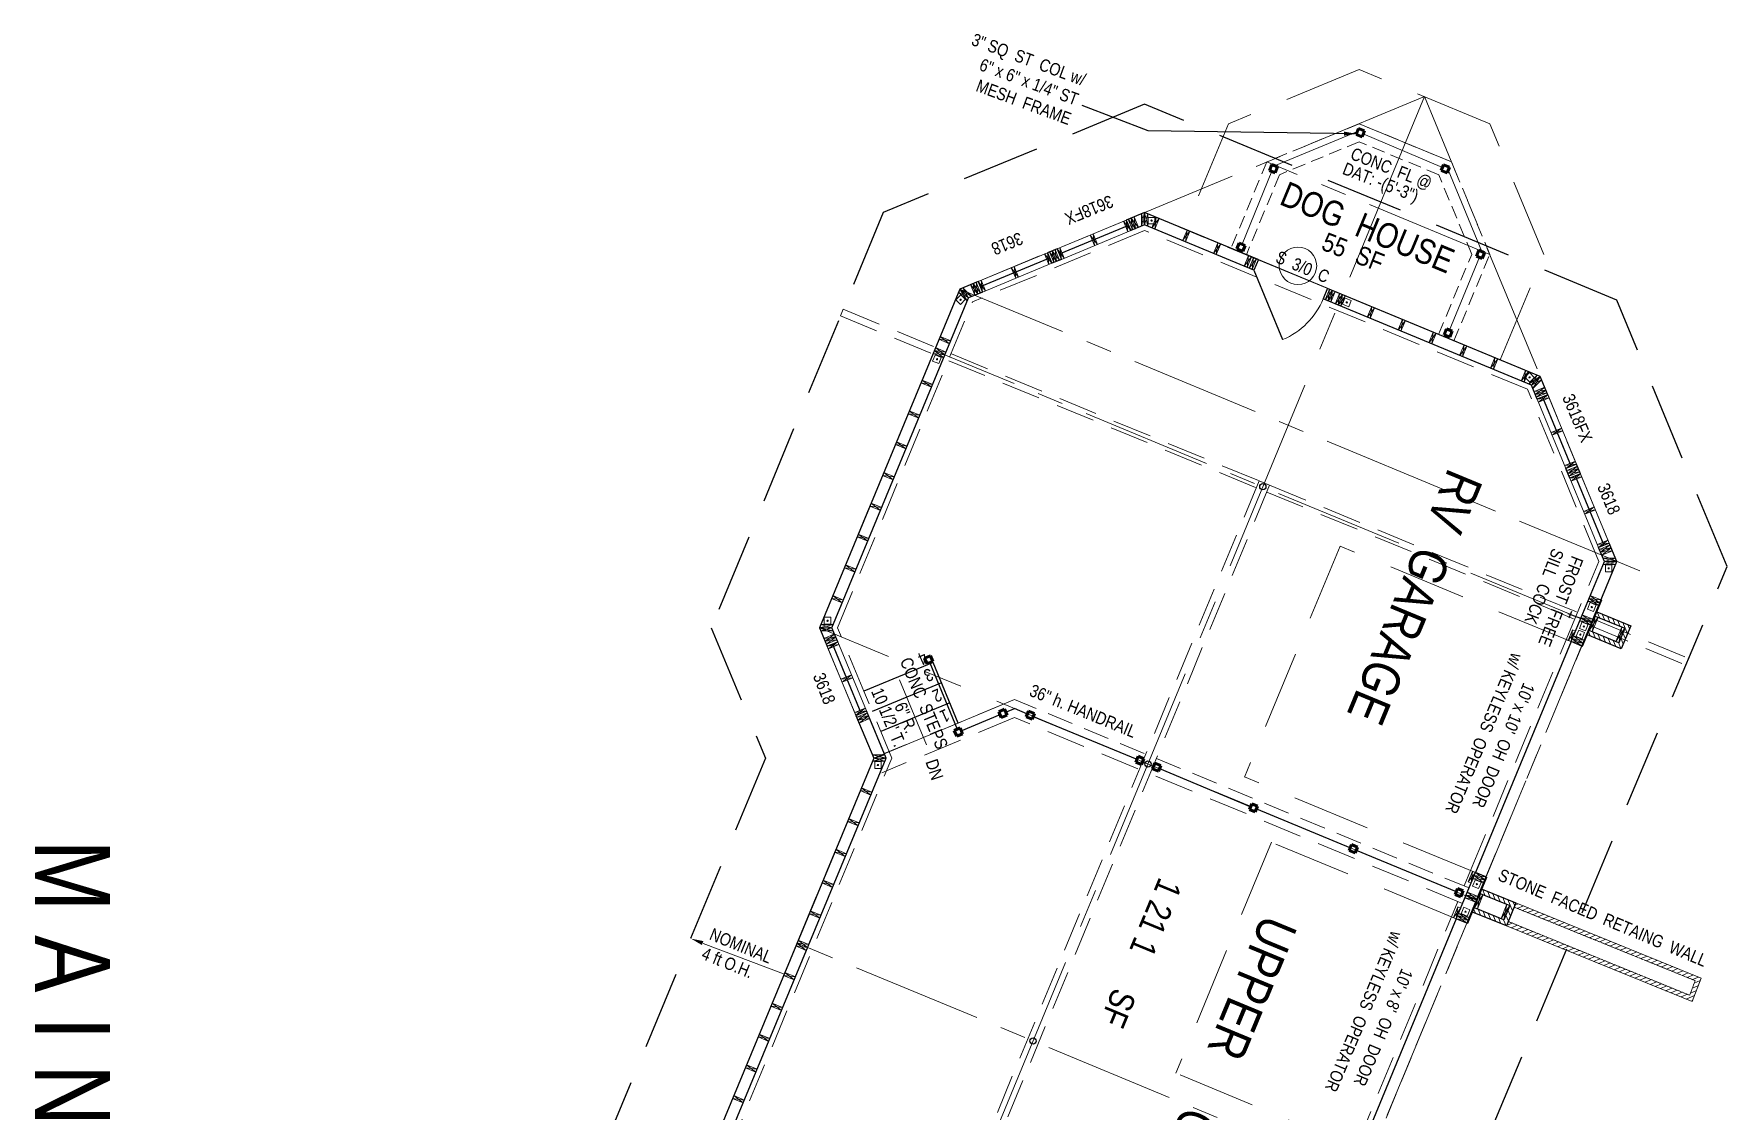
# Model space of a CAD drawing. Header units: inches. Extents: x -10188 to 9179, y -281 to 6710.
# Drawn here: x 2734 to 3547, y 3029 to 3546 of the extents above; entities that cross this region are included whole.
import ezdxf

# ---------------------------------------------------------------- set-up
doc = ezdxf.new("R2010")
doc.units = ezdxf.units.IN
doc.header["$MEASUREMENT"] = 0
doc.linetypes.add('CENTER', pattern=[2, 1.25, -0.25, 0.25, -0.25])
doc.linetypes.add('HIDDEN', pattern=[0.375, 0.25, -0.125])
for name, color, linetype in [('CONC', 7, 'Continuous'), ('LLPLUMBING', 102, 'Continuous'), ('LLTEXT', 7, 'Continuous'), ('STAIRS', 7, 'Continuous'), ('TEXT', 250, 'Continuous'), ('WALLS', 5, 'Continuous')]:
    doc.layers.add(name, color=color, linetype=linetype)
for name, color, linetype, lineweight in [('CONCRETE', 7, 'Continuous', 20), ('DOORS', 7, 'Continuous', 30), ('FOUNDATION', 7, 'HIDDEN', 20), ('GRID', 1, 'CENTER', 20), ('MASONRY', 16, 'HIDDEN', 30), ('PLUMBING', 7, 'Continuous', 20), ('ROOF BEAMS', 3, 'HIDDEN', 30), ('ROOFLINE', 7, 'HIDDEN', 30), ('STEEL', 5, 'Continuous', 9), ('WALL FRAMING', 7, 'Continuous', 30), ('WINDOWS', 5, 'Continuous', 30)]:
    doc.layers.add(name, color=color, linetype=linetype, lineweight=lineweight)
doc.styles.add('ARCHENT', font='technical.ttf', dxfattribs={"height": 6})
doc.styles.add('ARCHENTLTD', font='technical.ttf', dxfattribs={"height": 0.1875})
doc.dimstyles.new('ARCHENT', dxfattribs={"dimtxt": 6, "dimasz": 6, "dimexe": 9, "dimexo": 3, "dimgap": 1, "dimtad": 0, "dimtoh": 1, "dimdec": 3, "dimzin": 0, "dimdsep": 46, "dimlunit": 4, "dimtxsty": 'ARCHENTLTD', "dimcen": 6, "dimaunit": 1, "dimadec": 0, "dimazin": 0, "dimtfac": 1, "dimtdec": 3, "dimtofl": 0, "dimtmove": 0, "dimatfit": 3, "dimfxl": 1, "dimfrac": 2, "dimtolj": 1, "dimtzin": 0, "dimarcsym": 0})
doc.dimstyles.new('ARCHENTLTD', dxfattribs={"dimscale": 0.05, "dimtxt": 0.1875, "dimasz": 3, "dimexe": 9, "dimexo": 1, "dimgap": 2.5, "dimtad": 0, "dimdec": 1, "dimzin": 1, "dimdsep": 46, "dimlunit": 4, "dimtxsty": 'ARCHENTLTD', "dimblk": 'ARCHTICK', "dimcen": 6, "dimclrd": 256, "dimclre": 256, "dimclrt": 256, "dimaunit": 1, "dimadec": 0, "dimazin": 0, "dimtfac": 1, "dimtdec": 1, "dimtofl": 0, "dimtmove": 1, "dimatfit": 3, "dimldrblk": 'ARCHTICK', "dimfxl": 1, "dimfrac": 2, "dimtolj": 1, "dimtzin": 0, "dimlwd": 9, "dimlwe": 9, "dimarcsym": 0})
pattern_1 = [(22.5, (-807.9023, 15405.8769), (-0.71753144, 1.73227412), [])]

# ---------------------------------------------------------------- blocks, each defined once
blk = doc.blocks.new('_ArchTick')
at = {"color": 0, "linetype": 'ByBlock', "const_width": 0.15}
blk.add_lwpolyline([(-0.5, -0.5), (0.5, 0.5)], dxfattribs=at)

msp = doc.modelspace()

# ---------------------------------------------------------------- hatches: boundary and pattern name
at = {"layer": 'MASONRY', "lineweight": 9, "ltscale": 75}
h = msp.add_hatch(dxfattribs=at)
h.set_pattern_fill('ANSI31', color=256, scale=15, angle=292.5, style=0)
h.set_pattern_definition([(112.555994, (15342.0775, 10212.9072), (1.73157207, 0.719224), [])])
h.paths.add_polyline_path([(3483.95, 3266.02), (3483.95, 3268.45), (3500.67, 3261.65), (3496.11, 3250.55), (3479.41, 3257.42), (3481.13, 3259.14), (3494.88, 3253.49), (3497.73, 3260.42)])
h = msp.add_hatch(dxfattribs=at)
h.set_pattern_fill('ANSI31', color=256, scale=15, angle=292.5, style=0)
h.set_pattern_definition([(112.555994, (15286.9375, 10079.8796), (1.73157207, 0.719224), [])])
h.paths.add_polyline_path([(3428.81, 3132.99), (3428.81, 3135.42), (3445.53, 3128.63), (3440.97, 3117.53), (3424.27, 3124.39), (3425.99, 3126.12), (3439.74, 3120.46), (3442.59, 3127.39)])
at = {"layer": 'MASONRY', "linetype": 'Continuous', "lineweight": 9, "ltscale": 150}
h = msp.add_hatch(dxfattribs=at)
h.set_pattern_fill('ANSI31', color=256, scale=15, angle=337.5, style=0)
h.set_pattern_definition(pattern_1)
h.paths.add_polyline_path([(3473.51, 3114.83), (3474.38, 3116.91), (3445.53, 3128.63), (3444.68, 3126.55)])
h.paths.add_polyline_path([(3469.74, 3105.83), (3470.63, 3107.97), (3441.85, 3119.67), (3440.97, 3117.53)])
h = msp.add_hatch(dxfattribs=at)
h.set_pattern_fill('ANSI31', color=256, scale=15, angle=337.5, style=0)
h.set_pattern_definition(pattern_1)
h.paths.add_polyline_path([(3531.58, 3091.25), (3528.93, 3084.26), (3470.63, 3107.97), (3469.74, 3105.83), (3530.19, 3081.24), (3534.47, 3092.5), (3474.38, 3116.91), (3473.51, 3114.83)])
at = {"layer": 'WALL FRAMING', "lineweight": 9, "ltscale": 150}
for points in [[(3270.58, 3455.79, 1), (3270.58, 3456.41, 1)], [(3178.91, 3417.83, 1), (3178.91, 3418.46, 1)], [(3364, 3416.95, 1), (3364.58, 3416.72, 1)], [(3167.57, 3389.24, 1), (3167.57, 3389.87, 1)], [(3452.1, 3380.55, 1), (3452.1, 3381.18, 1)], [(3490.04, 3288.88, 1), (3490.04, 3289.5, 1)], [(3481.92, 3270.3, 1), (3481.92, 3270.93, 1)], [(3115.03, 3263.73, 1), (3115.03, 3264.35, 1)], [(3478.1, 3260.97, 1), (3478.1, 3261.6, 1)], [(3476.44, 3257.09, 1), (3476.44, 3257.71, 1)], [(3139.23, 3194.47, 1), (3139.23, 3195.09, 1)], [(3426.78, 3137.28, 1), (3426.78, 3137.91, 1)], [(3421.3, 3124.06, 1), (3421.3, 3124.68, 1)]]:
    msp.add_hatch(color=256, dxfattribs=at).paths.add_polyline_path(points)

# ---------------------------------------------------------------- linework, layer by layer
at = {"layer": 'DOORS', "ltscale": 50}
msp.add_line((3319.74, 3432.28), (3333.52, 3399.03), dxfattribs=at)
at = {"layer": 'DOORS', "lineweight": 9, "ltscale": 50}
msp.add_line((3321.85, 3437.39), (3355.11, 3423.62), dxfattribs=at)
at = {"layer": 'DOORS', "linetype": 'HIDDEN', "lineweight": 9, "ltscale": 150}
for p, q in [((3361.13, 3299.89), (3315.23, 3189.02)), ((3472, 3253.99), (3361.13, 3299.89)), ((3426.05, 3143.13), (3315.18, 3189.04)), ((3328.17, 3157.68), (3282.23, 3046.87)), ((3416.86, 3120.96), (3328.17, 3157.68)), ((3370.93, 3010.14), (3282.23, 3046.87))]:
    msp.add_line(p, q, dxfattribs=at)
at = {"layer": 'DOORS', "linetype": 'Continuous', "ltscale": 150}
for p, q in [((3472, 3253.99), (3426.05, 3143.13)), ((3416.86, 3120.96), (3370.91, 3010.11))]:
    msp.add_line(p, q, dxfattribs=at)
at = {"layer": 'DOORS', "color": 7, "linetype": 'Continuous', "lineweight": 20, "ltscale": 7.5}
msp.add_circle((3340.87, 3434.39), 9, dxfattribs=at)
at = {"layer": 'DOORS', "lineweight": 9, "ltscale": 50}
msp.add_arc((3319.74, 3432.28), 36, 292.50934, 337.50934, dxfattribs=at)
at = {"layer": 'FOUNDATION', "ltscale": 25}
for p, q in [((3370.24, 3502.63), (3325.89, 3484.26)), ((3414.58, 3484.26), (3370.24, 3502.63)), ((3370.24, 3493.97), (3332.01, 3478.14)), ((3408.46, 3478.14), (3370.24, 3493.97)), ((3325.89, 3484.26), (3308.72, 3442.81)), ((3432.95, 3439.91), (3414.58, 3484.26)), ((3332.01, 3478.14), (3316.11, 3439.74)), ((3424.29, 3439.91), (3408.46, 3478.14)), ((3408.38, 3401.49), (3424.29, 3439.91)), ((3415.77, 3398.43), (3432.95, 3439.91))]:
    msp.add_line(p, q, dxfattribs=at)
at = {"layer": 'FOUNDATION', "lineweight": 20, "ltscale": 75}
for p, q in [((3267.24, 3451.34), (3184.65, 3417.15)), ((3451.08, 3375.13), (3267.24, 3451.34)), ((3119.79, 3260.67), (3184.65, 3417.15)), ((3485.27, 3292.53), (3451.08, 3375.13)), ((3469.69, 3254.94), (3485.27, 3292.53)), ((3132.46, 3230.23), (3119.79, 3260.67)), ((3056.05, 2981.54), (3145.83, 3198.12)), ((3423.74, 3144.09), (3420.68, 3136.7)), ((3423.95, 3138.05), (3422.56, 3138.63)), ((3426.05, 3143.13), (3423.74, 3144.09)), ((3426.05, 3143.13), (3423.74, 3144.09)), ((3414.55, 3121.92), (3417.62, 3129.31)), ((3416.86, 3120.96), (3414.55, 3121.92)), ((3416.88, 3121.01), (3414.57, 3121.97))]:
    msp.add_line(p, q, dxfattribs=at)
at = {"layer": 'FOUNDATION', "linetype": 'HIDDEN', "lineweight": 9, "ltscale": 75}
for p, q in [((3423.74, 3144.09), (3469.69, 3254.94)), ((3145.83, 3198.12), (3132.46, 3230.23)), ((3204.77, 3217.53), (3141.14, 3191.05)), ((3419.93, 3128.35), (3204.77, 3217.53)), ((3368.6, 3011.06), (3414.55, 3121.92))]:
    msp.add_line(p, q, dxfattribs=at)
at = {"layer": 'FOUNDATION', "lineweight": 20, "ltscale": 50}
for p, q in [((3431.14, 3141.03), (3477.08, 3251.88)), ((3376, 3008), (3421.94, 3118.85))]:
    msp.add_line(p, q, dxfattribs=at)
at = {"layer": 'FOUNDATION', "lineweight": 9, "ltscale": 75}
msp.add_line((3472, 3253.99), (3469.69, 3254.94), dxfattribs=at)
at = {"layer": 'FOUNDATION', "ltscale": 75}
msp.add_line((3204.77, 3226.2), (3142.24, 3200.23), dxfattribs=at)
at = {"layer": 'FOUNDATION', "ltscale": 50}
msp.add_line((3422.99, 3135.74), (3204.77, 3226.2), dxfattribs=at)
at = {"layer": 'FOUNDATION', "lineweight": 20, "ltscale": 1.5}
for p, q in [((3444.68, 3126.55), (3531.58, 3091.25)), ((3528.93, 3084.26), (3441.85, 3119.67)), ((3531.58, 3091.25), (3528.93, 3084.26))]:
    msp.add_line(p, q, dxfattribs=at)
at = {"layer": 'FOUNDATION', "color": 7, "linetype": 'Continuous', "lineweight": 9, "ltscale": 25}
msp.add_solid([(3054.69, 3108.36), (3049.45, 3111.44), (3055.41, 3110.23)], dxfattribs=at)
at = {"layer": 'GRID', "ltscale": 75}
for p, q in [((3401.6, 3515.61), (3158.57, 2929.25)), ((3421.46, 3132.05), (3111.13, 3260.68)), ((3199.49, 3224.05), (3137.16, 3198.12))]:
    msp.add_line(p, q, dxfattribs=at)
at = {"layer": 'GRID', "ltscale": 50}
for p, q in [((3401.6, 3515.61), (3178.52, 3423.27)), ((3493.93, 3292.53), (3401.6, 3515.61)), ((3111.13, 3260.68), (3178.53, 3423.28)), ((3307.17, 2841.95), (3493.93, 3292.53)), ((3137.16, 3198.12), (3111.13, 3260.68)), ((3047.39, 2981.54), (3137.16, 3198.12)), ((3417.35, 3107.77), (3421.95, 3118.86)), ((3412.76, 3096.68), (3417.35, 3107.77))]:
    msp.add_line(p, q, dxfattribs=at)
at = {"layer": 'GRID', "linetype": 'CENTER', "lineweight": 20, "ltscale": 50}
for p, q in [((3414.58, 3484.25), (3370.24, 3502.63)), ((3432.94, 3439.89), (3325.88, 3484.27)), ((3457.23, 3381.2), (3267.19, 3459.97)), ((3505.02, 3287.93), (3178.53, 3423.26)), ((3481.68, 3262.97), (3166.27, 3393.7)), ((3426.54, 3129.94), (3421.46, 3132.05)), ((3371.4, 2996.91), (3100.34, 3109.27))]:
    msp.add_line(p, q, dxfattribs=at)
at = {"layer": 'LLPLUMBING', "color": 5, "linetype": 'Continuous', "lineweight": 30, "ltscale": 25}
for p, q in [((3472.2, 3268.41), (3470.9, 3265.34)), ((3476.6, 3265.07), (3470.54, 3267.28))]:
    msp.add_line(p, q, dxfattribs=at)
at = {"layer": 'MASONRY', "linetype": 'Continuous', "lineweight": 30, "ltscale": 1.5}
for p, q in [((3484.41, 3268.26), (3500.67, 3261.65)), ((3500.67, 3261.65), (3496.11, 3250.55)), ((3496.11, 3250.55), (3479.85, 3257.24)), ((3429.27, 3135.23), (3445.53, 3128.63)), ((3440.97, 3117.53), (3424.71, 3124.21)), ((3445.53, 3128.63), (3440.97, 3117.53))]:
    msp.add_line(p, q, dxfattribs=at)
at = {"layer": 'MASONRY', "linetype": 'Continuous', "lineweight": 20, "ltscale": 1.5}
for p, q in [((3445.53, 3128.63), (3534.47, 3092.5)), ((3530.19, 3081.24), (3440.97, 3117.53)), ((3534.47, 3092.5), (3530.19, 3081.24))]:
    msp.add_line(p, q, dxfattribs=at)
at = {"layer": 'ROOF BEAMS', "color": 3, "lineweight": 20, "ltscale": 75}
for p, q in [((3121.21, 3410.34), (3320.83, 3327.92)), ((3122.54, 3413.58), (3322.17, 3331.15)), ((3322.17, 3331.15), (3327.25, 3329.06)), ((3325.91, 3325.82), (3527.11, 3242.75)), ((3327.25, 3329.06), (3528.46, 3245.98)), ((3528.46, 3245.98), (3527.11, 3242.75))]:
    msp.add_line(p, q, dxfattribs=at)
at = {"layer": 'ROOF BEAMS', "lineweight": 20, "ltscale": 75}
for p, q in [((3322.17, 3331.15), (3155.17, 2928.23)), ((3327.25, 3329.06), (3160.25, 2926.12))]:
    msp.add_line(p, q, dxfattribs=at)
at = {"layer": 'ROOFLINE', "lineweight": 20, "ltscale": 150}
for p, q in [((3370.24, 3528.61), (3307.52, 3502.63)), ((3432.95, 3502.63), (3370.24, 3528.61)), ((3307.52, 3502.63), (3286.55, 3451.99)), ((3458.93, 3439.91), (3432.95, 3502.63)), ((3437.94, 3389.25), (3458.93, 3439.91))]:
    msp.add_line(p, q, dxfattribs=at)
at = {"layer": 'ROOFLINE', "linetype": 'HIDDEN', "ltscale": 150}
for p, q in [((3267.26, 3511.95), (3141.79, 3460.02)), ((3493.96, 3417.98), (3267.26, 3511.95)), ((3141.79, 3460.02), (3059.16, 3260.64)), ((3546.92, 3290.02), (3493.96, 3417.98)), ((3346.83, 2812.51), (3546.92, 3290.02)), ((3059.16, 3260.64), (3085.19, 3198.08)), ((3085.19, 3198.08), (2995.44, 2981.56))]:
    msp.add_line(p, q, dxfattribs=at)
at = {"layer": 'STAIRS', "color": 7, "linetype": 'Continuous', "ltscale": 25}
for p, q in [((3165.76, 3243.99), (3132.46, 3230.23)), ((3169.77, 3234.28), (3136.5, 3220.53)), ((3173.78, 3224.58), (3140.53, 3210.84))]:
    msp.add_line(p, q, dxfattribs=at)
at = {"layer": 'STAIRS', "color": 7, "linetype": 'Continuous', "ltscale": 50}
msp.add_line((3177.73, 3214.87), (3165.76, 3243.99), dxfattribs=at)
at = {"layer": 'STEEL', "linetype": 'Continuous', "lineweight": 20, "ltscale": 90}
for p, q in [((3369.43, 3498.88), (3329.65, 3482.45)), ((3410.24, 3481.56), (3372.21, 3497.76)), ((3328.25, 3479.78), (3314.1, 3444.76)), ((3429.1, 3441.27), (3413.02, 3480.43)), ((3413.54, 3403.21), (3427.98, 3438.49))]:
    msp.add_line(p, q, dxfattribs=at)
at = {"layer": 'STEEL', "linetype": 'Continuous', "lineweight": 60, "ltscale": 90}
for p, q in [((3369.99, 3500.27), (3368.87, 3497.49)), ((3368.87, 3497.49), (3371.65, 3496.36)), ((3372.77, 3499.15), (3369.99, 3500.27)), ((3371.65, 3496.36), (3372.77, 3499.15)), ((3328.26, 3483.01), (3327.13, 3480.23)), ((3327.13, 3480.23), (3329.92, 3479.11)), ((3331.04, 3481.89), (3328.26, 3483.01)), ((3329.92, 3479.11), (3331.04, 3481.89)), ((3410.8, 3482.95), (3409.68, 3480.16)), ((3409.68, 3480.16), (3412.46, 3479.04)), ((3413.58, 3481.82), (3410.8, 3482.95)), ((3412.46, 3479.04), (3413.58, 3481.82)), ((3312.71, 3445.32), (3311.58, 3442.54)), ((3311.58, 3442.54), (3314.36, 3441.41)), ((3315.49, 3444.2), (3312.71, 3445.32)), ((3314.36, 3441.41), (3315.49, 3444.2)), ((3427.71, 3441.84), (3426.59, 3439.05)), ((3426.59, 3439.05), (3429.37, 3437.93)), ((3430.49, 3440.71), (3427.71, 3441.84)), ((3429.37, 3437.93), (3430.49, 3440.71)), ((3412.14, 3404.12), (3411.02, 3401.34)), ((3411.02, 3401.34), (3413.8, 3400.22)), ((3414.93, 3403), (3412.14, 3404.12)), ((3413.8, 3400.22), (3414.93, 3403)), ((3164.4, 3247.24), (3161.63, 3246.07)), ((3161.63, 3246.07), (3162.81, 3243.31)), ((3162.81, 3243.31), (3165.57, 3244.48)), ((3165.57, 3244.48), (3164.4, 3247.24)), ((3200.04, 3221.54), (3197.28, 3220.37)), ((3197.28, 3220.37), (3198.45, 3217.61)), ((3201.21, 3218.78), (3200.04, 3221.54)), ((3211.55, 3220.65), (3210.43, 3217.87)), ((3211.55, 3220.65), (3210.43, 3217.87)), ((3214.33, 3219.53), (3211.55, 3220.65)), ((3214.33, 3219.53), (3211.55, 3220.65)), ((3213.21, 3216.74), (3214.33, 3219.53)), ((3213.21, 3216.74), (3214.33, 3219.53)), ((3178.64, 3212.58), (3175.88, 3211.4)), ((3175.88, 3211.4), (3177.05, 3208.64)), ((3179.82, 3209.81), (3178.64, 3212.58)), ((3198.45, 3217.61), (3201.21, 3218.78)), ((3210.43, 3217.87), (3213.21, 3216.74)), ((3210.43, 3217.87), (3213.21, 3216.74)), ((3177.05, 3208.64), (3179.82, 3209.81)), ((3264.08, 3198.95), (3262.96, 3196.17)), ((3264.08, 3198.95), (3262.96, 3196.17)), ((3262.96, 3196.17), (3265.74, 3195.04)), ((3262.96, 3196.17), (3265.74, 3195.04)), ((3266.86, 3197.82), (3264.08, 3198.95)), ((3266.86, 3197.82), (3264.08, 3198.95)), ((3265.74, 3195.04), (3266.86, 3197.82)), ((3265.74, 3195.04), (3266.86, 3197.82)), ((3272.2, 3195.66), (3271.08, 3192.87)), ((3272.2, 3195.66), (3271.08, 3192.87)), ((3274.99, 3194.53), (3272.2, 3195.66)), ((3274.99, 3194.53), (3272.2, 3195.66)), ((3271.08, 3192.87), (3273.86, 3191.75)), ((3271.08, 3192.87), (3273.86, 3191.75)), ((3273.86, 3191.75), (3274.99, 3194.53)), ((3273.86, 3191.75), (3274.99, 3194.53)), ((3318.73, 3176.13), (3317.6, 3173.35)), ((3318.73, 3176.13), (3317.6, 3173.35)), ((3317.6, 3173.35), (3320.39, 3172.23)), ((3317.6, 3173.35), (3320.39, 3172.23)), ((3321.51, 3175.01), (3318.73, 3176.13)), ((3321.51, 3175.01), (3318.73, 3176.13)), ((3320.39, 3172.23), (3321.51, 3175.01)), ((3320.39, 3172.23), (3321.51, 3175.01)), ((3366.65, 3156.54), (3365.53, 3153.76)), ((3366.65, 3156.54), (3365.53, 3153.76)), ((3369.43, 3155.41), (3366.65, 3156.54)), ((3369.43, 3155.41), (3366.65, 3156.54)), ((3368.31, 3152.63), (3369.43, 3155.41)), ((3368.31, 3152.63), (3369.43, 3155.41)), ((3365.53, 3153.76), (3368.31, 3152.63)), ((3365.53, 3153.76), (3368.31, 3152.63)), ((3417.41, 3135.45), (3416.28, 3132.67)), ((3417.41, 3135.45), (3416.28, 3132.67)), ((3416.28, 3132.67), (3419.06, 3131.55)), ((3416.28, 3132.67), (3419.06, 3131.55)), ((3420.19, 3134.33), (3417.41, 3135.45)), ((3420.19, 3134.33), (3417.41, 3135.45)), ((3419.06, 3131.55), (3420.19, 3134.33)), ((3419.06, 3131.55), (3420.19, 3134.33))]:
    msp.add_line(p, q, dxfattribs=at)
at = {"layer": 'STEEL', "color": 5, "lineweight": 25, "ltscale": 150}
for p, q in [((3164.19, 3243.9), (3177.26, 3211.99)), ((3200.63, 3220.16), (3204.73, 3221.88)), ((3210.99, 3219.26), (3204.73, 3221.88)), ((3179.23, 3211.2), (3197.87, 3218.99)), ((3213.77, 3218.13), (3263.51, 3197.52)), ((3274.42, 3193.14), (3318.17, 3174.74)), ((3320.98, 3173.7), (3366.04, 3155.02)), ((3368.81, 3153.87), (3416.84, 3134.06))]:
    msp.add_line(p, q, dxfattribs=at)
at = {"layer": 'STEEL', "lineweight": 30, "ltscale": 75}
for centre in [(3323.99, 3328.37), (3268.85, 3195.3), (3213.67, 3062.29)]:
    msp.add_circle(centre, 1.5, dxfattribs=at)
at = {"layer": 'WALL FRAMING', "linetype": 'HIDDEN', "lineweight": 20, "ltscale": 25}
for p, q in [((3257.07, 3455.79), (3259.17, 3450.71)), ((3241.13, 3449.19), (3243.24, 3444.11)), ((3242.52, 3449.76), (3244.62, 3444.68)), ((3219.19, 3440.11), (3221.29, 3435.03)), ((3226.58, 3443.17), (3228.68, 3438.08)), ((3203.25, 3433.51), (3205.35, 3428.43)), ((3204.64, 3434.08), (3206.74, 3429)), ((3188.7, 3427.49), (3190.8, 3422.4)), ((3461.42, 3371.08), (3456.34, 3368.97)), ((3467.44, 3356.52), (3462.36, 3354.42)), ((3468.02, 3355.14), (3462.94, 3353.04)), ((3474.04, 3340.59), (3468.96, 3338.48)), ((3477.1, 3333.19), (3472.02, 3331.09)), ((3483.12, 3318.64), (3478.04, 3316.54)), ((3483.7, 3317.26), (3478.62, 3315.15)), ((3489.72, 3302.7), (3484.64, 3300.6)), ((3115.4, 3250.48), (3120.48, 3252.59)), ((3121.44, 3235.94), (3126.52, 3238.04)), ((3122.01, 3234.55), (3127.09, 3236.66)), ((3128.06, 3220.01), (3133.14, 3222.12))]:
    msp.add_line(p, q, dxfattribs=at)
at = {"layer": 'WALL FRAMING', "linetype": 'HIDDEN', "lineweight": 9, "ltscale": 25}
for p, q in [((3260.56, 3451.28), (3257.07, 3455.79)), ((3258.46, 3456.36), (3259.17, 3450.7)), ((3244.62, 3444.68), (3241.13, 3449.19)), ((3242.52, 3449.76), (3243.24, 3444.11)), ((3222.68, 3435.6), (3219.19, 3440.11)), ((3220.57, 3440.68), (3221.29, 3435.02)), ((3228.68, 3438.08), (3225.19, 3442.59)), ((3226.58, 3443.17), (3227.3, 3437.51)), ((3206.74, 3429), (3203.25, 3433.51)), ((3204.64, 3434.08), (3205.35, 3428.43)), ((3190.8, 3422.4), (3187.31, 3426.91)), ((3188.7, 3427.48), (3189.41, 3421.83)), ((3461.42, 3371.08), (3455.76, 3370.36)), ((3456.34, 3368.97), (3460.85, 3372.46)), ((3468.02, 3355.14), (3462.36, 3354.42)), ((3462.94, 3353.04), (3467.44, 3356.52)), ((3474.61, 3339.2), (3468.96, 3338.48)), ((3469.53, 3337.1), (3474.04, 3340.59)), ((3477.1, 3333.19), (3471.44, 3332.48)), ((3472.02, 3331.09), (3476.53, 3334.58)), ((3483.7, 3317.26), (3478.04, 3316.54)), ((3478.62, 3315.15), (3483.12, 3318.64)), ((3490.29, 3301.32), (3484.64, 3300.6)), ((3485.21, 3299.21), (3489.72, 3302.7)), ((3114.83, 3251.87), (3120.48, 3252.59)), ((3119.87, 3253.96), (3115.4, 3250.48)), ((3121.44, 3235.94), (3127.09, 3236.66)), ((3126.48, 3238.03), (3122.01, 3234.55)), ((3128.06, 3220.01), (3133.72, 3220.73)), ((3133.11, 3222.1), (3128.64, 3218.63))]:
    msp.add_line(p, q, dxfattribs=at)
at = {"layer": 'WALL FRAMING', "lineweight": 20, "ltscale": 75}
for p, q in [((3259.38, 3456.74), (3261.48, 3451.66)), ((3260.77, 3457.32), (3262.87, 3452.23)), ((3262.15, 3457.89), (3264.26, 3452.81)), ((3221.5, 3441.06), (3223.6, 3435.98)), ((3222.88, 3441.64), (3224.99, 3436.55)), ((3224.27, 3442.21), (3226.37, 3437.13)), ((3183.62, 3425.38), (3185.72, 3420.3)), ((3185, 3425.96), (3187.1, 3420.87)), ((3186.39, 3426.53), (3188.49, 3421.45)), ((3173.61, 3397.03), (3168.52, 3399.13)), ((3174.19, 3398.41), (3169.1, 3400.52)), ((3170.78, 3390.21), (3165.69, 3392.32)), ((3171.36, 3391.6), (3166.27, 3393.71)), ((3171.37, 3391.63), (3166.28, 3393.74)), ((3171.94, 3393.02), (3166.86, 3395.13)), ((3164.93, 3376.08), (3159.84, 3378.19)), ((3165.51, 3377.47), (3160.42, 3379.58)), ((3459.32, 3376.16), (3454.23, 3374.06)), ((3459.89, 3374.77), (3454.81, 3372.67)), ((3460.46, 3373.39), (3455.38, 3371.28)), ((3158.8, 3361.28), (3153.71, 3363.39)), ((3159.37, 3362.67), (3154.28, 3364.77)), ((3153.24, 3347.89), (3148.16, 3349.99)), ((3152.67, 3346.5), (3147.58, 3348.61)), ((3146.54, 3331.72), (3141.46, 3333.83)), ((3147.12, 3333.11), (3142.03, 3335.21)), ((3475, 3338.28), (3469.92, 3336.17)), ((3475.57, 3336.89), (3470.49, 3334.79)), ((3476.14, 3335.5), (3471.06, 3333.4)), ((3140.43, 3316.96), (3135.34, 3319.07)), ((3141, 3318.35), (3135.91, 3320.45)), ((3134.29, 3302.16), (3129.2, 3304.26)), ((3134.86, 3303.54), (3129.78, 3305.65)), ((3490.68, 3300.39), (3485.6, 3298.29)), ((3491.25, 3299.01), (3486.17, 3296.9)), ((3491.82, 3297.62), (3486.74, 3295.52)), ((3128.16, 3287.38), (3123.08, 3289.48)), ((3128.74, 3288.76), (3123.65, 3290.87)), ((3122.04, 3272.6), (3116.95, 3274.7)), ((3122.61, 3273.98), (3117.52, 3276.09)), ((3486.74, 3273.86), (3477.55, 3251.69)), ((3485.13, 3271.28), (3480.05, 3273.39)), ((3485.7, 3272.67), (3480.62, 3274.78)), ((3486.28, 3274.05), (3481.19, 3276.16)), ((3481.31, 3261.95), (3476.23, 3264.06)), ((3481.88, 3263.34), (3476.8, 3265.45)), ((3482.46, 3264.73), (3477.38, 3266.83)), ((3113.33, 3255.57), (3118.41, 3257.68)), ((3113.87, 3254.18), (3118.95, 3256.29)), ((3114.44, 3252.79), (3119.53, 3254.9)), ((3472.72, 3259.63), (3470.61, 3254.55)), ((3477.66, 3253.27), (3472.58, 3255.37)), ((3478.23, 3254.65), (3473.15, 3256.76)), ((3129, 3217.69), (3134.08, 3219.8)), ((3129.58, 3216.31), (3134.66, 3218.41)), ((3130.15, 3214.92), (3135.23, 3217.03)), ((3135.77, 3180.38), (3130.68, 3182.48)), ((3136.35, 3181.76), (3131.26, 3183.87)), ((3129.65, 3165.59), (3124.56, 3167.7)), ((3130.22, 3166.98), (3125.13, 3169.09)), ((3124.09, 3152.2), (3119.01, 3154.31)), ((3123.52, 3150.81), (3118.43, 3152.92)), ((3117.39, 3136.03), (3112.31, 3138.14)), ((3117.97, 3137.42), (3112.88, 3139.53)), ((3431.6, 3140.84), (3422.41, 3118.66)), ((3424.67, 3143.71), (3422.56, 3138.63)), ((3429.99, 3138.26), (3424.9, 3140.36)), ((3430.56, 3139.64), (3425.48, 3141.75)), ((3426.08, 3128.86), (3420.99, 3130.97)), ((3426.65, 3130.25), (3421.56, 3132.35)), ((3426.81, 3130.25), (3421.72, 3132.35)), ((3427.38, 3131.63), (3422.29, 3133.74)), ((3111.27, 3121.25), (3106.18, 3123.36)), ((3111.84, 3122.64), (3106.75, 3124.74)), ((3417.6, 3126.66), (3415.5, 3121.58)), ((3422.52, 3120.24), (3417.44, 3122.35)), ((3423.09, 3121.63), (3418.01, 3123.73)), ((3104.78, 3105.79), (3099.69, 3107.9)), ((3105.35, 3107.18), (3100.26, 3109.29)), ((3105.44, 3107.23), (3100.35, 3109.33)), ((3106.01, 3108.61), (3100.92, 3110.72)), ((3099.01, 3091.69), (3093.93, 3093.8)), ((3099.59, 3093.08), (3094.5, 3095.18)), ((3092.89, 3076.91), (3087.8, 3079.02)), ((3093.46, 3078.3), (3088.37, 3080.4)), ((3087.34, 3063.52), (3082.25, 3065.62)), ((3086.76, 3062.13), (3081.67, 3064.24)), ((3080.63, 3047.35), (3075.55, 3049.46)), ((3081.21, 3048.74), (3076.12, 3050.84)), ((3074.51, 3032.57), (3069.42, 3034.68)), ((3075.08, 3033.95), (3069.99, 3036.06))]:
    msp.add_line(p, q, dxfattribs=at)
at = {"layer": 'WALL FRAMING', "lineweight": 9, "ltscale": 150}
for p, q in [((3262.87, 3452.23), (3259.38, 3456.74)), ((3260.77, 3457.32), (3261.48, 3451.66)), ((3264.26, 3452.81), (3260.77, 3457.32)), ((3262.15, 3457.89), (3262.87, 3452.23)), ((3265.73, 3453.42), (3267.24, 3459.99)), ((3267.23, 3454.04), (3265.74, 3459.37)), ((3268.74, 3459.36), (3267.23, 3454.04)), ((3267.24, 3459.99), (3268.73, 3453.42)), ((3270.72, 3452.6), (3274.22, 3457.13)), ((3272.83, 3457.71), (3272.1, 3452.03)), ((3261.48, 3451.66), (3262.87, 3452.23)), ((3285.5, 3446.48), (3289, 3451.01)), ((3287.61, 3451.58), (3286.88, 3445.9)), ((3224.99, 3436.55), (3221.5, 3441.06)), ((3226.37, 3437.13), (3222.88, 3441.64)), ((3222.88, 3441.64), (3223.6, 3435.98)), ((3224.27, 3442.21), (3224.99, 3436.55)), ((3300.28, 3440.35), (3303.78, 3444.88)), ((3302.39, 3445.45), (3301.66, 3439.78)), ((3317.17, 3439.33), (3316.44, 3433.65)), ((3315.06, 3434.22), (3318.56, 3438.75)), ((3317.43, 3433.24), (3320.93, 3437.77)), ((3318.81, 3432.67), (3317.43, 3433.24)), ((3319.54, 3438.34), (3318.81, 3432.67)), ((3184.24, 3419.68), (3178.52, 3423.26)), ((3178.52, 3423.26), (3182.12, 3417.56)), ((3182.74, 3419.06), (3180.02, 3423.88)), ((3187.11, 3420.87), (3183.62, 3425.38)), ((3188.49, 3421.45), (3185, 3425.95)), ((3185, 3425.95), (3185.72, 3420.3)), ((3186.39, 3426.53), (3187.11, 3420.87)), ((3353.94, 3418.11), (3357.43, 3422.64)), ((3356.05, 3423.21), (3355.32, 3417.53)), ((3357.43, 3422.64), (3356.71, 3416.96)), ((3177.91, 3421.75), (3182.74, 3419.06)), ((3355.32, 3417.54), (3358.82, 3422.06)), ((3358.73, 3416.05), (3362.23, 3420.58)), ((3360.84, 3421.15), (3360.11, 3415.48)), ((3360.14, 3415.54), (3363.64, 3420.07)), ((3362.25, 3420.64), (3361.53, 3414.96)), ((3376.29, 3414.82), (3375.57, 3409.14)), ((3374.18, 3409.72), (3377.68, 3414.25)), ((3388.96, 3403.59), (3392.46, 3408.12)), ((3391.07, 3408.7), (3390.34, 3403.02)), ((3174.18, 3398.42), (3168.52, 3399.13)), ((3169.1, 3400.52), (3173.61, 3397.03)), ((3403.74, 3397.47), (3407.24, 3402)), ((3405.85, 3402.57), (3405.12, 3396.89)), ((3171.35, 3391.6), (3165.69, 3392.32)), ((3166.27, 3393.71), (3170.78, 3390.22)), ((3171.94, 3393.02), (3166.28, 3393.74)), ((3166.86, 3395.13), (3171.36, 3391.64)), ((3418.52, 3391.34), (3422.02, 3395.87)), ((3420.63, 3396.45), (3419.9, 3390.77)), ((3435.41, 3390.32), (3434.69, 3384.64)), ((3433.3, 3385.22), (3436.8, 3389.75)), ((3448.08, 3379.09), (3451.58, 3383.62)), ((3450.19, 3384.19), (3449.47, 3378.52)), ((3165.5, 3377.47), (3159.84, 3378.19)), ((3160.42, 3379.58), (3164.93, 3376.09)), ((3457.21, 3381.25), (3451.51, 3377.66)), ((3455.71, 3381.87), (3453.01, 3377.04)), ((3453.01, 3377.04), (3457.83, 3379.75)), ((3453.63, 3375.54), (3457.21, 3381.25)), ((3459.89, 3374.77), (3454.23, 3374.06)), ((3454.81, 3372.67), (3459.32, 3376.16)), ((3455.38, 3371.28), (3459.89, 3374.77)), ((3460.46, 3373.39), (3454.81, 3372.67)), ((3159.36, 3362.67), (3153.71, 3363.39)), ((3154.28, 3364.77), (3158.79, 3361.28)), ((3148.16, 3349.99), (3152.66, 3346.5)), ((3153.24, 3347.89), (3147.58, 3348.61)), ((3147.11, 3333.11), (3141.46, 3333.83)), ((3142.03, 3335.21), (3146.54, 3331.72)), ((3475.57, 3336.89), (3469.92, 3336.17)), ((3470.49, 3334.79), (3475, 3338.28)), ((3476.14, 3335.5), (3470.49, 3334.79)), ((3471.06, 3333.4), (3475.57, 3336.89)), ((3140.99, 3318.35), (3135.34, 3319.07)), ((3135.91, 3320.45), (3140.42, 3316.96)), ((3134.86, 3303.55), (3129.2, 3304.26)), ((3129.78, 3305.65), (3134.28, 3302.16)), ((3491.25, 3299.01), (3485.6, 3298.29)), ((3485.6, 3298.29), (3486.17, 3296.9)), ((3486.17, 3296.9), (3490.68, 3300.39)), ((3491.82, 3297.62), (3486.17, 3296.9)), ((3486.74, 3295.52), (3491.25, 3299.01)), ((3487.36, 3294.04), (3493.93, 3292.53)), ((3493.93, 3292.53), (3487.36, 3291.04)), ((3487.98, 3292.54), (3493.31, 3294.03)), ((3493.31, 3291.03), (3487.98, 3292.54)), ((3128.73, 3288.77), (3123.08, 3289.48)), ((3123.65, 3290.87), (3128.16, 3287.38)), ((3122.6, 3273.99), (3116.95, 3274.7)), ((3117.52, 3276.09), (3122.03, 3272.6)), ((3480.05, 3273.39), (3485.7, 3272.67)), ((3486.28, 3274.05), (3480.62, 3274.78)), ((3480.62, 3274.78), (3485.13, 3271.28)), ((3485.7, 3272.67), (3481.19, 3276.16)), ((3486.74, 3273.86), (3486.28, 3274.05)), ((3111.14, 3260.7), (3117.71, 3262.18)), ((3117.71, 3259.18), (3111.14, 3260.7)), ((3117.09, 3260.68), (3111.76, 3259.2)), ((3111.77, 3262.2), (3117.09, 3260.68)), ((3476.23, 3264.06), (3481.88, 3263.34)), ((3482.46, 3264.73), (3476.8, 3265.45)), ((3476.8, 3265.45), (3481.31, 3261.95)), ((3481.88, 3263.34), (3477.38, 3266.83)), ((3484.98, 3265.68), (3480.75, 3259.32)), ((3482.14, 3258.75), (3483.6, 3266.25)), ((3493.5, 3254.06), (3497.73, 3260.42)), ((3496.34, 3260.98), (3494.88, 3253.49)), ((3113.33, 3255.57), (3118.99, 3256.29)), ((3113.87, 3254.18), (3119.53, 3254.9)), ((3118.38, 3257.66), (3113.91, 3254.18)), ((3118.92, 3256.27), (3114.44, 3252.79)), ((3119.53, 3254.9), (3118.92, 3256.27)), ((3474.1, 3259.06), (3470.61, 3254.55)), ((3472.72, 3259.63), (3472, 3253.97)), ((3472, 3253.99), (3477.66, 3253.27)), ((3478.23, 3254.65), (3472.58, 3255.37)), ((3472.58, 3255.37), (3477.08, 3251.88)), ((3477.66, 3253.27), (3473.15, 3256.76)), ((3134.05, 3219.79), (3129.58, 3216.31)), ((3129, 3217.69), (3134.66, 3218.41)), ((3129.58, 3216.31), (3135.23, 3217.03)), ((3134.62, 3218.4), (3130.15, 3214.92)), ((3136.55, 3199.63), (3143.12, 3198.12)), ((3143.12, 3198.12), (3136.55, 3196.63)), ((3137.17, 3198.13), (3142.5, 3199.62)), ((3142.49, 3196.62), (3137.17, 3198.13)), ((3136.34, 3181.76), (3130.68, 3182.48)), ((3131.26, 3183.87), (3135.77, 3180.38)), ((3130.21, 3166.98), (3124.56, 3167.7)), ((3125.13, 3169.09), (3129.64, 3165.6)), ((3119.01, 3154.31), (3123.51, 3150.82)), ((3124.09, 3152.2), (3118.43, 3152.92)), ((3117.96, 3137.42), (3112.31, 3138.14)), ((3112.88, 3139.53), (3117.39, 3136.04)), ((3426.05, 3143.13), (3422.56, 3138.63)), ((3424.67, 3143.71), (3423.95, 3138.05)), ((3424.9, 3140.36), (3430.56, 3139.64)), ((3431.13, 3141.03), (3425.48, 3141.75)), ((3425.48, 3141.75), (3429.99, 3138.26)), ((3430.56, 3139.64), (3426.05, 3143.13)), ((3426.65, 3130.25), (3420.99, 3130.97)), ((3421.56, 3132.35), (3426.07, 3128.87)), ((3427.37, 3131.63), (3421.72, 3132.35)), ((3422.29, 3133.74), (3426.8, 3130.25)), ((3429.84, 3132.65), (3425.61, 3126.3)), ((3427, 3125.73), (3428.46, 3133.22)), ((3111.83, 3122.64), (3106.18, 3123.36)), ((3106.75, 3124.74), (3111.26, 3121.26)), ((3418.99, 3126.09), (3415.5, 3121.58)), ((3417.6, 3126.66), (3416.88, 3121.01)), ((3423.09, 3121.63), (3417.44, 3122.35)), ((3417.44, 3122.35), (3421.94, 3118.85)), ((3422.52, 3120.24), (3418.01, 3123.73)), ((3438.36, 3121.03), (3442.59, 3127.39)), ((3441.2, 3127.96), (3439.74, 3120.46)), ((3416.86, 3120.96), (3422.52, 3120.24)), ((3105.34, 3107.18), (3099.69, 3107.9)), ((3100.26, 3109.29), (3104.77, 3105.8)), ((3106.01, 3108.61), (3100.35, 3109.33)), ((3100.92, 3110.72), (3105.43, 3107.23)), ((3099.58, 3093.08), (3093.93, 3093.8)), ((3094.5, 3095.18), (3099.01, 3091.69)), ((3093.45, 3078.3), (3087.8, 3079.02)), ((3088.37, 3080.4), (3092.88, 3076.91)), ((3082.25, 3065.62), (3086.75, 3062.13)), ((3087.33, 3063.52), (3081.67, 3064.24)), ((3081.2, 3048.74), (3075.55, 3049.46)), ((3076.12, 3050.84), (3080.63, 3047.35)), ((3075.08, 3033.96), (3069.42, 3034.68)), ((3069.99, 3036.06), (3074.5, 3032.57))]:
    msp.add_line(p, q, dxfattribs=at)
at = {"layer": 'WALL FRAMING', "lineweight": 20, "ltscale": 150}
for p, q in [((3265.74, 3459.37), (3265.73, 3453.42)), ((3267.24, 3459.99), (3267.23, 3454.04)), ((3268.74, 3459.36), (3268.73, 3453.41)), ((3178.52, 3423.26), (3182.74, 3419.06)), ((3180.02, 3423.88), (3184.24, 3419.68)), ((3177.91, 3421.75), (3182.12, 3417.55)), ((3455.71, 3381.87), (3451.51, 3377.66)), ((3457.21, 3381.25), (3453.01, 3377.04)), ((3457.83, 3379.75), (3453.63, 3375.54)), ((3493.31, 3294.03), (3487.36, 3294.04)), ((3493.93, 3292.53), (3487.98, 3292.54)), ((3493.31, 3291.03), (3487.36, 3291.04)), ((3111.14, 3260.7), (3117.09, 3260.68)), ((3111.77, 3262.2), (3117.72, 3262.18)), ((3111.76, 3259.2), (3117.71, 3259.18)), ((3472.72, 3259.63), (3474.1, 3259.06)), ((3477.55, 3251.69), (3477.09, 3251.88)), ((3142.49, 3196.62), (3136.54, 3196.63)), ((3142.5, 3199.62), (3136.55, 3199.63)), ((3143.12, 3198.12), (3137.17, 3198.13)), ((3424.67, 3143.71), (3426.05, 3143.13)), ((3431.6, 3140.84), (3431.14, 3141.03)), ((3417.6, 3126.66), (3418.99, 3126.09)), ((3422.41, 3118.66), (3421.94, 3118.85))]:
    msp.add_line(p, q, dxfattribs=at)
at = {"layer": 'WALL FRAMING', "color": 9, "linetype": 'Continuous', "lineweight": 5, "ltscale": 150}
for p, q in [((3272.22, 3457.66), (3268.74, 3457.66)), ((3268.95, 3454.54), (3268.95, 3457.66)), ((3272.26, 3454.53), (3272.22, 3457.66)), ((3272.26, 3454.53), (3268.73, 3454.54)), ((3176.65, 3418.09), (3179.11, 3420.56)), ((3178.83, 3415.85), (3176.65, 3418.09)), ((3178.83, 3415.85), (3181.32, 3418.35)), ((3181.17, 3418.2), (3178.96, 3420.4)), ((3365.26, 3414.76), (3361.99, 3416.08)), ((3362.19, 3416), (3363.36, 3418.9)), ((3366.39, 3417.68), (3363.15, 3418.98)), ((3365.26, 3414.76), (3366.39, 3417.68)), ((3165.48, 3388.6), (3166.83, 3391.86)), ((3166.75, 3391.66), (3169.64, 3390.46)), ((3168.38, 3387.45), (3169.72, 3390.67)), ((3165.48, 3388.6), (3168.38, 3387.45)), ((3449.8, 3380.94), (3452.04, 3383.13)), ((3452.04, 3383.13), (3454.51, 3380.66)), ((3449.8, 3380.94), (3452.3, 3378.46)), ((3452.15, 3378.61), (3454.36, 3380.82)), ((3488.48, 3287.51), (3488.48, 3291.04)), ((3488.48, 3290.83), (3491.61, 3290.82)), ((3488.48, 3287.51), (3491.6, 3287.55)), ((3491.6, 3287.55), (3491.61, 3291.04)), ((3479.83, 3269.66), (3481.18, 3272.92)), ((3479.83, 3269.66), (3482.73, 3268.51)), ((3481.1, 3272.72), (3483.99, 3271.52)), ((3482.73, 3268.51), (3484.07, 3271.73)), ((3116.6, 3265.71), (3113.47, 3265.68)), ((3113.47, 3265.68), (3113.47, 3262.19)), ((3116.59, 3262.4), (3113.47, 3262.41)), ((3116.6, 3265.71), (3116.59, 3262.19)), ((3476.01, 3260.33), (3477.36, 3263.59)), ((3476.01, 3260.33), (3478.92, 3259.18)), ((3477.28, 3263.39), (3480.17, 3262.2)), ((3478.92, 3259.18), (3480.25, 3262.4)), ((3475.64, 3259.55), (3474.29, 3256.29)), ((3474.37, 3256.49), (3477.26, 3255.29)), ((3475.64, 3259.55), (3478.51, 3258.31)), ((3478.51, 3258.31), (3477.17, 3255.09)), ((3137.66, 3193.1), (3137.67, 3196.63)), ((3137.67, 3196.42), (3140.8, 3196.41)), ((3140.79, 3193.14), (3140.79, 3196.63)), ((3137.66, 3193.1), (3140.79, 3193.14)), ((3424.69, 3136.63), (3426.04, 3139.89)), ((3425.96, 3139.69), (3428.84, 3138.5)), ((3427.59, 3135.48), (3428.93, 3138.7)), ((3424.69, 3136.63), (3427.59, 3135.48)), ((3420.5, 3126.52), (3419.15, 3123.26)), ((3419.23, 3123.46), (3422.12, 3122.26)), ((3420.5, 3126.52), (3423.37, 3125.28)), ((3423.37, 3125.28), (3422.03, 3122.06))]:
    msp.add_line(p, q, dxfattribs=at)
at = {"layer": 'WALL FRAMING', "lineweight": 20, "ltscale": 50}
for p, q in [((3272.83, 3457.71), (3270.72, 3452.6)), ((3274.22, 3457.13), (3272.1, 3452.03)), ((3287.61, 3451.58), (3285.5, 3446.47)), ((3289, 3451.01), (3286.88, 3445.9)), ((3302.39, 3445.45), (3300.28, 3440.35)), ((3303.78, 3444.88), (3301.66, 3439.77)), ((3317.17, 3439.33), (3315.06, 3434.22)), ((3318.56, 3438.75), (3316.44, 3433.65)), ((3319.54, 3438.34), (3317.43, 3433.24)), ((3320.93, 3437.77), (3318.81, 3432.67)), ((3356.04, 3423.23), (3353.92, 3418.12)), ((3357.42, 3422.66), (3355.3, 3417.54)), ((3358.81, 3422.09), (3356.69, 3416.97)), ((3360.83, 3421.17), (3358.71, 3416.06)), ((3362.24, 3420.66), (3360.12, 3415.54)), ((3363.63, 3420.09), (3361.51, 3414.97)), ((3376.28, 3414.84), (3374.16, 3409.72)), ((3377.67, 3414.27), (3375.55, 3409.15)), ((3391.06, 3408.72), (3388.94, 3403.6)), ((3392.45, 3408.15), (3390.33, 3403.03)), ((3405.84, 3402.59), (3403.72, 3397.47)), ((3407.23, 3402.02), (3405.11, 3396.9)), ((3420.62, 3396.47), (3418.5, 3391.35)), ((3422.01, 3395.89), (3419.89, 3390.78)), ((3435.4, 3390.34), (3433.28, 3385.22)), ((3436.79, 3389.77), (3434.67, 3384.65)), ((3450.18, 3384.21), (3448.06, 3379.1)), ((3451.57, 3383.64), (3449.45, 3378.52))]:
    msp.add_line(p, q, dxfattribs=at)
at = {"layer": 'WALL FRAMING', "color": 3, "lineweight": 20, "ltscale": 150}
msp.add_line((3122.54, 3413.58), (3121.21, 3410.34), dxfattribs=at)
at = {"layer": 'WALL FRAMING', "lineweight": 20, "ltscale": 1.5}
for p, q in [((3484.99, 3265.68), (3482.14, 3258.75)), ((3496.35, 3260.99), (3493.5, 3254.06)), ((3429.84, 3132.65), (3427, 3125.73)), ((3441.2, 3127.96), (3438.36, 3121.03))]:
    msp.add_line(p, q, dxfattribs=at)
at = {"layer": 'WALL FRAMING', "color": 9, "linetype": 'Continuous', "lineweight": 5, "ltscale": 150}
for centre in [(3270.58, 3456.1), (3178.91, 3418.14), (3364.29, 3416.84), (3167.57, 3389.55), (3452.1, 3380.87), (3490.04, 3289.19), (3481.92, 3270.61), (3115.03, 3264.04), (3478.1, 3261.28), (3476.44, 3257.4), (3139.23, 3194.78), (3426.77, 3137.59), (3421.3, 3124.37)]:
    msp.add_circle(centre, 0.312, dxfattribs=at)
at = {"layer": 'WALLS', "color": 4, "lineweight": 20, "ltscale": 75}
for p, q in [((3258.46, 3456.36), (3225.19, 3442.59)), ((3260.56, 3451.28), (3227.3, 3437.51)), ((3220.57, 3440.68), (3187.31, 3426.91)), ((3222.68, 3435.6), (3189.41, 3421.83)), ((3469.53, 3337.1), (3455.76, 3370.36)), ((3474.61, 3339.2), (3460.85, 3372.46)), ((3490.29, 3301.32), (3476.53, 3334.58)), ((3485.21, 3299.21), (3471.44, 3332.48)), ((3114.8, 3251.86), (3128.63, 3218.62))]:
    msp.add_line(p, q, dxfattribs=at)
at = {"layer": 'WALLS', "color": 4, "ltscale": 75}
for p, q in [((3267.24, 3460), (3258.46, 3456.36)), ((3258.46, 3456.36), (3260.56, 3451.28)), ((3321.84, 3437.37), (3267.24, 3460)), ((3267.24, 3454.04), (3260.56, 3451.28)), ((3319.74, 3432.28), (3267.24, 3454.04)), ((3225.19, 3442.59), (3220.57, 3440.68)), ((3220.57, 3440.68), (3222.68, 3435.6)), ((3225.19, 3442.59), (3227.3, 3437.51)), ((3227.3, 3437.51), (3222.68, 3435.6)), ((3178.52, 3423.27), (3111.13, 3260.68)), ((3187.31, 3426.91), (3178.52, 3423.27)), ((3187.31, 3426.91), (3189.41, 3421.83)), ((3457.21, 3381.25), (3355.1, 3423.58)), ((3189.41, 3421.83), (3182.74, 3419.07)), ((3453, 3377.04), (3352.99, 3418.5)), ((3455.76, 3370.36), (3453, 3377.04)), ((3460.85, 3372.46), (3457.21, 3381.25)), ((3460.85, 3372.46), (3455.76, 3370.36)), ((3474.61, 3339.2), (3469.53, 3337.1)), ((3471.44, 3332.48), (3469.53, 3337.1)), ((3476.53, 3334.58), (3471.44, 3332.48)), ((3476.53, 3334.58), (3474.61, 3339.2)), ((3490.29, 3301.32), (3485.21, 3299.21)), ((3493.93, 3292.53), (3490.29, 3301.32)), ((3477.08, 3251.88), (3493.93, 3292.53)), ((3487.98, 3292.53), (3485.21, 3299.21)), ((3111.13, 3260.68), (3114.8, 3251.86)), ((3114.83, 3251.87), (3119.91, 3253.98)), ((3477.08, 3251.88), (3472, 3253.99)), ((3477.08, 3251.88), (3472, 3253.99)), ((3128.62, 3218.62), (3133.7, 3220.72)), ((3128.63, 3218.62), (3137.16, 3198.12)), ((3137.16, 3198.12), (3047.39, 2981.54)), ((3431.14, 3141.03), (3421.94, 3118.85)), ((3431.14, 3141.03), (3426.05, 3143.13)), ((3431.13, 3141.03), (3426.05, 3143.13)), ((3421.94, 3118.85), (3416.86, 3120.96)), ((3421.94, 3118.85), (3416.86, 3120.96))]:
    msp.add_line(p, q, dxfattribs=at)
at = {"layer": 'WALLS', "color": 4, "ltscale": 50}
for p, q in [((3321.85, 3437.39), (3319.74, 3432.28)), ((3355.11, 3423.62), (3352.99, 3418.5)), ((3117.09, 3260.67), (3182.74, 3419.07)), ((3472, 3253.99), (3487.98, 3292.54)), ((3119.88, 3253.96), (3117.09, 3260.67)), ((3143.12, 3198.12), (3133.71, 3220.73)), ((3053.35, 2981.54), (3143.12, 3198.12)), ((3416.86, 3120.96), (3426.05, 3143.13))]:
    msp.add_line(p, q, dxfattribs=at)
at = {"layer": 'WALLS', "color": 7, "ltscale": 1.5}
for p, q in [((3483.55, 3266.18), (3497.73, 3260.42)), ((3497.73, 3260.42), (3494.88, 3253.49)), ((3494.88, 3253.49), (3480.71, 3259.32)), ((3428.41, 3133.15), (3442.59, 3127.39)), ((3439.77, 3120.52), (3425.57, 3126.29)), ((3442.59, 3127.39), (3439.74, 3120.46))]:
    msp.add_line(p, q, dxfattribs=at)
at = {"layer": 'WALLS', "color": 4, "lineweight": 20, "ltscale": 50}
msp.add_line((3133.71, 3220.73), (3119.88, 3253.96), dxfattribs=at)
at = {"layer": 'WINDOWS', "lineweight": 25, "ltscale": 75}
for p, q in [((3259.51, 3453.82), (3226.25, 3440.05)), ((3221.63, 3438.14), (3188.36, 3424.37)), ((3458.31, 3371.41), (3472.07, 3338.15)), ((3473.99, 3333.53), (3487.75, 3300.27)), ((3131.16, 3219.67), (3117.37, 3252.92))]:
    msp.add_line(p, q, dxfattribs=at)

# ---------------------------------------------------------------- texts
at = {"layer": 'CONC', "lineweight": 20, "style": 'ARCHENTLTD'}
for s, p in [('10 1/2" T.', (3135.81, 3230.19)), ('6" R.', (3146.95, 3223.29))]:
    msp.add_text(s, height=6, rotation=292.68813, dxfattribs=at).set_placement(p)
at = {"layer": 'CONCRETE', "linetype": 'Continuous', "lineweight": 30, "ltscale": 1.5, "insert": (3161.29, 3224.46), "char_height": 6, "attachment_point": 5, "rotation": 292.57861, "style": 'ARCHENTLTD'}
msp.add_mtext(' \\PCONC  STEPS\\P  ', dxfattribs=at)
at = {"layer": 'DOORS', "color": 7, "linetype": 'Continuous', "lineweight": 30, "ltscale": 1.5, "char_height": 6, "style": 'ARCHENTLTD'}
for s, insert, attachment_point, rotation in [('S  3/0  C\\P{\\H1.999x;  }', (3356.6, 3431.5), 3, 337.24854), ('NOMINAL\\P4 ft O.H.\\P{\\H1.999x;  }', (3060.07, 3116.72), 1, 337.85279)]:
    msp.add_mtext(s, dxfattribs=dict(at, insert=insert, attachment_point=attachment_point, rotation=rotation))
at = {"layer": 'LLTEXT', "ltscale": 1.5, "insert": (3478.07, 3293.46), "char_height": 6, "attachment_point": 1, "rotation": 248.925, "style": 'ARCHENT'}
msp.add_mtext('FROST  FREE  \\PSILL  COCK', dxfattribs=at)
at = {"layer": 'PLUMBING', "lineweight": 20, "style": 'ARCHENTLTD'}
for s, p in [('CONC  FL @', (3365.58, 3485.82)), ('DAT: -(5\'-3")', (3361.77, 3478.67))]:
    msp.add_text(s, height=6, rotation=338.64898, dxfattribs=at).set_placement(p)
at = {"layer": 'ROOFLINE', "lineweight": 20, "ltscale": 150, "char_height": 6, "width": 14.1875, "attachment_point": 1, "style": 'ARCHENTLTD'}
for s, insert, rotation in [('4', (3163.62, 3243.94), 203.60908), ('3', (3166.44, 3235.97), 203.60908), ('2', (3170.59, 3226.18), 203.60908), ('1', (3174.24, 3216.38), 203.60908), ('DN', (3167.66, 3198.25), 288.41948)]:
    msp.add_mtext(s, dxfattribs=dict(at, insert=insert, rotation=rotation))
at = {"layer": 'ROOFLINE', "lineweight": 20, "ltscale": 150, "insert": (3213.69, 3233.77), "char_height": 6, "attachment_point": 1, "rotation": 337.78687, "style": 'ARCHENTLTD'}
msp.add_mtext('36" h. HANDRAIL', dxfattribs=at)
at = {"layer": 'TEXT', "color": 7, "linetype": 'Continuous', "lineweight": 30, "ltscale": 1.5, "insert": (3239.58, 3526.28), "char_height": 6, "attachment_point": 3, "rotation": 339.69917, "style": 'ARCHENTLTD'}
msp.add_mtext('3" SQ  ST  COL w/\\P6" x 6" x 1/4" ST\\PMESH  FRAME\\P  ', dxfattribs=at)
at = {"layer": 'TEXT', "linetype": 'Continuous', "width": 271, "attachment_point": 1, "style": 'ARCHENTLTD'}
for s, insert, char_height, rotation in [('DOG  HOUSE', (3335.97, 3475.24), 12, 337.48977), ('55  SF', (3354.84, 3450.71), 9, 338.64898), ('RV  GARAGE ', (3429.91, 3331.07), 18, 247.5), ('w/ KEYLESS  OPERATOR', (3449.04, 3246.78), 6, 247.12677), ("10' x 10'  OH  DOOR", (3454.75, 3232.35), 6, 247.12677), ('1 21 1     SF', (3285.45, 3136.81), 12, 247.5), ('STONE  FACED  RETAING  WALL', (3438.77, 3145.16), 6, 337.12677), ('UPPER     GARAGE ', (3340.8, 3116.95), 18, 247.5), ('w/ KEYLESS  OPERATOR', (3391.26, 3113.22), 6, 247.12677), ("10' x 8'  OH  DOOR", (3396.27, 3095.2), 6, 247.12677)]:
    msp.add_mtext(s, dxfattribs=dict(at, insert=insert, char_height=char_height, rotation=rotation))
at = {"layer": 'TEXT', "linetype": 'Continuous', "insert": (2830.48, 3181.85), "char_height": 36, "attachment_point": 1, "rotation": 270, "style": 'ARCHENTLTD'}
msp.add_mtext('   \\P  M A I N    F L O O R    P L A N', dxfattribs=at)
at = {"layer": 'WINDOWS', "color": 7, "linetype": 'Continuous', "lineweight": 30, "char_height": 6, "style": 'ARCHENTLTD'}
for s, insert, attachment_point, rotation in [('3618FX \\P\\P  ', (3252.9, 3462.95), 1, 202.21707), ('3618 \\P\\P  ', (3209.49, 3445.12), 1, 202.21707), ('3618FX \\P\\P  ', (3449.12, 3363.5), 7, 292.76067), ('3618\\P\\P  ', (3465.9, 3320.62), 7, 292.76067), ('3618\\P\\P  ', (3113.46, 3239.71), 1, 291.50904)]:
    msp.add_mtext(s, dxfattribs=dict(at, insert=insert, attachment_point=attachment_point, rotation=rotation))

# ---------------------------------------------------------------- leaders
at = {"layer": 'FOUNDATION', "color": 7, "linetype": 'Continuous', "lineweight": 9, "ltscale": 25}
msp.add_leader([(3093.8, 3094.54), (3055.24, 3109.06)], dimstyle='ARCHENTLTD', override={"dimgap": 1, "dimtad": 0}, dxfattribs=at)
at = {"layer": 'ROOFLINE', "lineweight": 20, "ltscale": 150}
msp.add_leader([(3149.6, 3235.69), (3162.52, 3204.42)], dimstyle='ARCHENTLTD', override={"dimgap": 1, "dimtad": 0}, dxfattribs=at)
at = {"layer": 'TEXT', "lineweight": 9, "ltscale": 90}
msp.add_leader([(3368.98, 3497.76), (3268.97, 3499.14), (3237.32, 3511.42)], dimstyle='ARCHENT', override={"dimgap": 1, "dimtad": 0}, dxfattribs=at)

doc.saveas('drawing.dxf')
